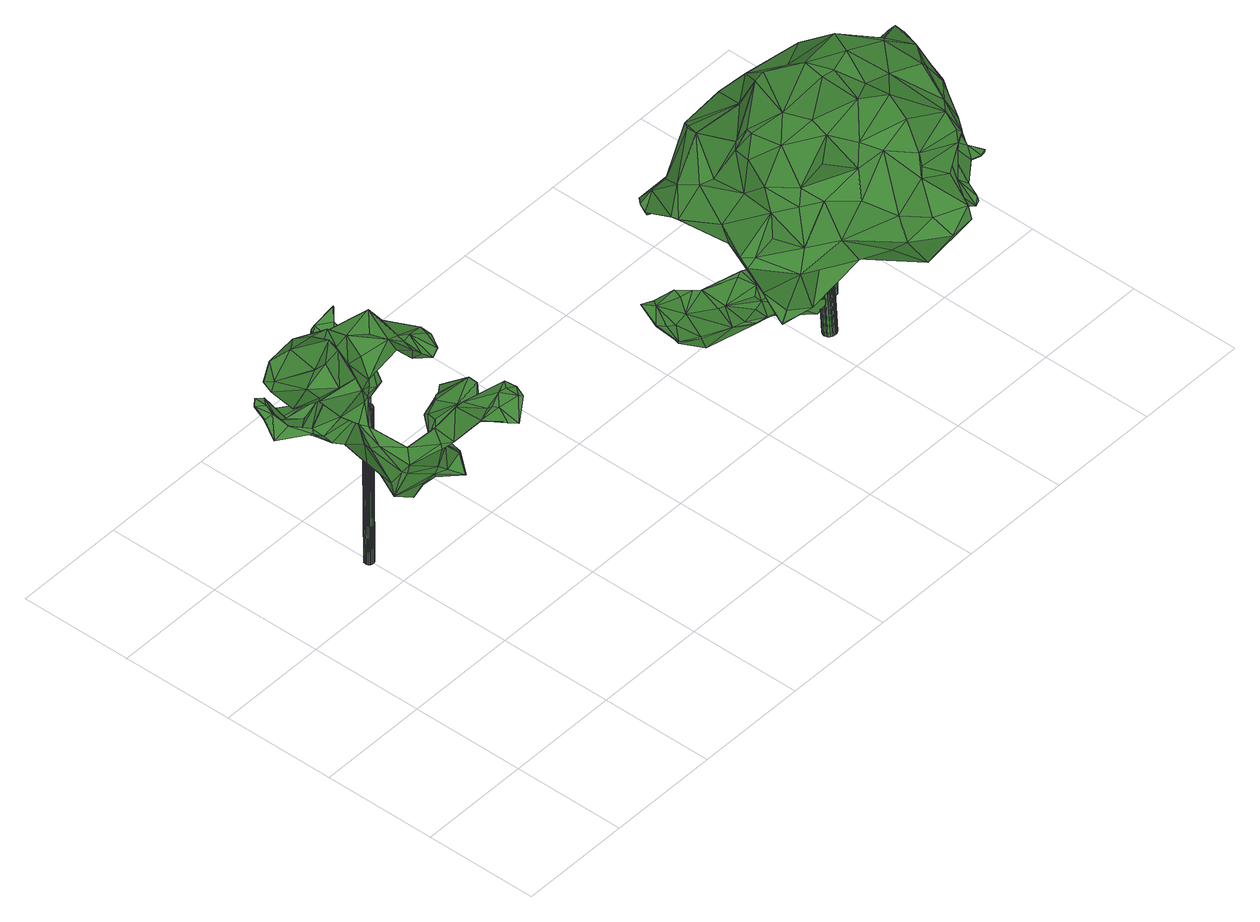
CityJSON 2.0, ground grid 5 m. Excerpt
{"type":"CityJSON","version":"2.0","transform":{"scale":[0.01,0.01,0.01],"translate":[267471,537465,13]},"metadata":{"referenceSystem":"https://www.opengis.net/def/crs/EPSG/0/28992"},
"CityObjects":{
"tree1":{"type":"SolitaryVegetationObject","attributes":{"gtid":596,"crown_width_m":8.13,"crown_median_z":21.27,"crown_r50_m":0.34,"crown_porosity":0.919,"trunk_H_m":7.86,"trunk_DBH_m":0.424,"trunk_radius_m":0.212,"trunk_base_height_m":13.41,"original_gtid":"680"},"geometry":[{"type":"Solid","lod":"3","boundaries":[[[[0,1,2]],[[0,3,4]],[[5,6,7]],[[0,8,1]],[[9,10,1]],[[11,12,13]],[[14,15,16]],[[17,18,19]],[[20,21,22]],[[23,20,24]],[[25,26,27]],[[28,29,30]],[[8,31,12]],[[32,33,28]],[[34,35,36]],[[37,38,39]],[[40,41,42]],[[43,44,45]],[[46,35,34]],[[47,35,46]],[[48,14,5]],[[13,12,4]],[[49,50,51]],[[52,53,54]],[[55,56,57]],[[37,58,59]],[[60,43,61]],[[60,61,62]],[[13,4,3]],[[63,45,44]],[[64,65,66]],[[67,68,69]],[[70,21,20]],[[70,20,23]],[[71,11,13]],[[72,73,74]],[[72,75,73]],[[43,60,44]],[[24,17,23]],[[4,12,31]],[[73,76,10]],[[77,52,78]],[[79,80,64]],[[81,82,83]],[[84,83,82]],[[85,86,87]],[[52,88,53]],[[89,90,91]],[[41,92,93]],[[40,69,94]],[[95,96,97]],[[40,94,41]],[[8,4,31]],[[20,22,98]],[[54,99,52]],[[100,91,90]],[[100,90,77]],[[64,66,101]],[[79,64,101]],[[54,102,99]],[[93,42,41]],[[103,104,105]],[[73,106,107]],[[91,107,106]],[[37,39,108]],[[109,110,39]],[[111,90,89]],[[73,112,106]],[[113,114,115]],[[116,115,114]],[[65,117,7]],[[14,118,5]],[[119,29,33]],[[120,121,122]],[[123,124,32]],[[102,104,103]],[[125,126,127]],[[125,127,124]],[[63,44,60]],[[73,128,129]],[[130,131,132]],[[130,132,133]],[[45,63,134]],[[135,136,137]],[[138,139,135]],[[120,67,140]],[[141,120,140]],[[142,141,143]],[[144,145,146]],[[123,32,147]],[[10,76,148]],[[149,132,150]],[[139,136,135]],[[151,58,108]],[[40,152,69]],[[137,136,81]],[[153,8,154]],[[155,156,157]],[[112,73,10]],[[158,114,159]],[[116,114,158]],[[160,129,153]],[[128,153,129]],[[0,4,8]],[[94,69,124]],[[23,19,70]],[[94,161,41]],[[162,163,141]],[[15,163,162]],[[92,147,30]],[[77,164,165]],[[72,9,75]],[[23,17,19]],[[160,153,154]],[[166,167,130]],[[168,136,139]],[[110,108,39]],[[169,170,171]],[[36,35,98]],[[33,126,122]],[[172,156,173]],[[34,36,174]],[[175,113,51]],[[146,176,142]],[[13,2,71]],[[171,170,177]],[[69,152,67]],[[18,98,178]],[[179,88,180]],[[115,51,113]],[[20,98,181]],[[63,176,134]],[[135,182,183]],[[135,137,182]],[[12,154,8]],[[96,95,184]],[[59,58,151]],[[109,39,185]],[[153,75,8]],[[186,187,25]],[[15,26,121]],[[57,132,131]],[[176,146,188]],[[189,149,150]],[[145,188,146]],[[60,162,63]],[[46,24,47]],[[17,24,46]],[[190,191,99]],[[191,192,99]],[[33,32,127]],[[83,193,99]],[[181,194,195]],[[181,195,20]],[[24,20,195]],[[187,196,122]],[[47,194,35]],[[3,2,13]],[[148,76,197]],[[198,118,14]],[[25,122,26]],[[30,147,28]],[[184,95,87]],[[186,101,199]],[[123,94,124]],[[55,57,170]],[[173,14,172]],[[173,198,14]],[[36,82,174]],[[136,174,82]],[[52,138,78]],[[168,138,52]],[[200,119,201]],[[200,202,119]],[[120,163,121]],[[34,203,46]],[[179,180,111]],[[0,2,3]],[[159,114,113]],[[99,193,168]],[[18,36,98]],[[36,18,17]],[[22,21,178]],[[76,73,129]],[[178,21,70]],[[12,11,154]],[[61,43,144]],[[178,70,18]],[[19,18,70]],[[204,205,199]],[[11,160,154]],[[15,121,163]],[[158,95,116]],[[59,133,38]],[[59,38,37]],[[206,96,151]],[[206,151,108]],[[33,29,28]],[[77,180,52]],[[88,52,180]],[[110,109,206]],[[8,75,1]],[[1,75,9]],[[186,207,101]],[[42,93,208]],[[96,209,97]],[[204,66,65]],[[138,135,183]],[[182,137,210]],[[62,15,60]],[[83,210,81]],[[211,156,172]],[[182,212,165]],[[165,183,182]],[[120,68,67]],[[10,148,1]],[[206,213,214]],[[33,122,119]],[[75,128,73]],[[153,128,75]],[[10,9,112]],[[176,188,134]],[[208,93,215]],[[41,147,92]],[[55,179,56]],[[172,14,143]],[[168,52,99]],[[7,48,5]],[[117,48,7]],[[84,82,17]],[[174,168,193]],[[204,199,66]],[[155,118,198]],[[216,103,105]],[[78,164,77]],[[144,146,143]],[[207,48,117]],[[207,186,48]],[[112,190,106]],[[190,112,191]],[[194,181,98]],[[91,190,89]],[[106,190,91]],[[189,217,218]],[[49,217,189]],[[200,219,220]],[[209,214,97]],[[221,211,222]],[[53,170,54]],[[64,117,65]],[[220,221,208]],[[42,208,40]],[[87,95,166]],[[87,166,130]],[[71,76,160]],[[71,160,11]],[[43,145,144]],[[46,203,17]],[[84,17,203]],[[108,58,37]],[[101,66,199]],[[36,17,82]],[[88,179,55]],[[55,53,88]],[[59,151,96]],[[159,113,175]],[[159,175,223]],[[177,223,175]],[[51,177,175]],[[202,200,215]],[[130,167,131]],[[51,115,49]],[[205,224,225]],[[206,214,209]],[[194,98,35]],[[178,98,22]],[[208,215,200]],[[208,200,220]],[[152,40,208]],[[152,208,221]],[[207,117,64]],[[89,190,103]],[[90,111,180]],[[90,180,77]],[[174,136,168]],[[102,157,104]],[[168,139,138]],[[54,169,155]],[[16,144,143]],[[107,74,73]],[[84,193,83]],[[220,219,216]],[[72,74,191]],[[191,74,192]],[[210,192,74]],[[136,82,81]],[[137,81,210]],[[15,162,60]],[[65,7,204]],[[176,226,142]],[[63,226,176]],[[71,197,76]],[[179,216,56]],[[126,120,122]],[[15,27,26]],[[101,207,79]],[[39,38,185]],[[133,185,38]],[[96,206,209]],[[110,206,108]],[[9,191,112]],[[190,99,102]],[[103,190,102]],[[45,145,43]],[[72,191,9]],[[145,45,188]],[[134,188,45]],[[92,215,93]],[[30,215,92]],[[97,214,115]],[[91,227,107]],[[160,76,129]],[[109,228,206]],[[224,204,49]],[[224,49,229]],[[150,229,49]],[[85,133,86]],[[141,140,222]],[[87,86,184]],[[123,147,161]],[[147,41,161]],[[83,99,192]],[[204,224,205]],[[166,95,158]],[[201,219,200]],[[187,225,196]],[[201,119,196]],[[62,16,15]],[[61,16,62]],[[144,16,61]],[[140,67,222]],[[100,227,91]],[[159,223,158]],[[133,149,185]],[[133,132,149]],[[74,107,227]],[[224,229,225]],[[119,122,196]],[[63,162,226]],[[25,27,14]],[[25,14,186]],[[186,14,48]],[[26,122,121]],[[212,182,210]],[[14,27,15]],[[223,167,166]],[[213,217,49]],[[201,230,219]],[[173,156,198]],[[179,111,216]],[[56,216,219]],[[225,230,196]],[[155,198,156]],[[213,49,115]],[[214,213,115]],[[166,158,223]],[[202,29,119]],[[201,196,230]],[[207,80,79]],[[155,169,118]],[[51,171,177]],[[123,161,94]],[[83,192,210]],[[220,105,221]],[[216,105,220]],[[226,141,142]],[[226,162,141]],[[96,86,59]],[[133,59,86]],[[133,85,130]],[[87,130,85]],[[223,170,57]],[[53,55,170]],[[223,177,170]],[[169,54,170]],[[230,229,150]],[[230,225,229]],[[89,216,111]],[[89,103,216]],[[28,147,32]],[[231,150,232]],[[69,68,124]],[[97,116,95]],[[115,116,97]],[[157,102,54]],[[157,54,155]],[[165,212,227]],[[165,227,100]],[[215,29,202]],[[30,29,215]],[[138,183,164]],[[138,164,78]],[[149,228,185]],[[100,77,165]],[[2,1,148]],[[219,230,233]],[[219,233,56]],[[218,206,228]],[[6,51,50]],[[6,50,7]],[[67,152,221]],[[225,187,205]],[[199,187,186]],[[205,187,199]],[[25,187,122]],[[33,127,126]],[[124,127,32]],[[207,64,80]],[[143,146,142]],[[16,143,14]],[[57,131,167]],[[5,118,169]],[[5,171,6]],[[51,6,171]],[[171,5,169]],[[213,218,217]],[[184,86,96]],[[212,210,74]],[[231,230,150]],[[104,156,211]],[[67,221,222]],[[172,222,211]],[[143,222,172]],[[141,222,143]],[[105,104,221]],[[221,104,211]],[[125,68,126]],[[126,68,120]],[[124,68,125]],[[7,50,204]],[[2,197,71]],[[2,148,197]],[[141,234,120]],[[49,204,50]],[[195,235,24]],[[47,24,235]],[[47,235,194]],[[195,194,235]],[[150,132,232]],[[57,232,132]],[[56,232,57]],[[104,157,156]],[[74,227,212]],[[206,218,213]],[[189,218,149]],[[189,150,49]],[[165,164,183]],[[185,228,109]],[[218,228,149]],[[120,234,163]],[[163,234,141]],[[231,233,230]],[[231,232,233]],[[56,233,232]],[[223,57,167]],[[84,203,193]],[[203,34,193]],[[174,193,34]],[[236,237,238]],[[236,238,239]],[[239,238,240]],[[239,240,241]],[[238,237,242]],[[238,242,240]],[[240,242,243]],[[240,243,241]],[[242,237,244]],[[242,244,243]],[[243,244,245]],[[243,245,241]],[[244,237,246]],[[244,246,245]],[[245,246,247]],[[245,247,241]],[[246,237,248]],[[246,248,247]],[[247,248,249]],[[247,249,241]],[[248,237,250]],[[248,250,249]],[[249,250,251]],[[249,251,241]],[[250,237,252]],[[250,252,251]],[[251,252,253]],[[251,253,241]],[[252,237,254]],[[252,254,253]],[[253,254,255]],[[253,255,241]],[[254,237,256]],[[254,256,255]],[[255,256,257]],[[255,257,241]],[[256,237,258]],[[256,258,257]],[[257,258,259]],[[257,259,241]],[[258,237,260]],[[258,260,259]],[[259,260,261]],[[259,261,241]],[[260,237,262]],[[260,262,261]],[[261,262,263]],[[261,263,241]],[[262,237,264]],[[262,264,263]],[[263,264,265]],[[263,265,241]],[[264,237,266]],[[264,266,265]],[[265,266,267]],[[265,267,241]],[[266,237,268]],[[266,268,267]],[[267,268,269]],[[267,269,241]],[[268,237,270]],[[268,270,269]],[[269,270,271]],[[269,271,241]],[[270,237,272]],[[270,272,271]],[[271,272,273]],[[271,273,241]],[[272,237,274]],[[272,274,273]],[[273,274,275]],[[273,275,241]],[[274,237,276]],[[274,276,275]],[[275,276,277]],[[275,277,241]],[[276,237,278]],[[276,278,277]],[[277,278,279]],[[277,279,241]],[[278,237,280]],[[278,280,279]],[[279,280,281]],[[279,281,241]],[[280,237,282]],[[280,282,281]],[[281,282,283]],[[281,283,241]],[[282,237,284]],[[282,284,283]],[[283,284,285]],[[283,285,241]],[[284,237,236]],[[284,236,285]],[[285,236,239]],[[285,239,241]]]]}]},
"tree2":{"type":"SolitaryVegetationObject","attributes":{"gtid":592,"crown_width_m":11.81,"crown_median_z":20.14,"crown_r50_m":0.475,"crown_porosity":0.875,"trunk_H_m":6.98,"trunk_DBH_m":0.589,"trunk_radius_m":0.295,"trunk_base_height_m":13.16,"original_gtid":"676"},"geometry":[{"type":"Solid","lod":"3","boundaries":[[[[286,287,288]],[[289,290,291]],[[292,293,294]],[[295,296,297]],[[298,299,300]],[[301,302,303]],[[304,305,306]],[[307,308,309]],[[310,311,312]],[[313,314,315]],[[316,317,318]],[[307,319,320]],[[321,322,323]],[[312,323,310]],[[324,325,326]],[[326,327,324]],[[328,329,330]],[[331,332,333]],[[317,334,335]],[[336,337,338]],[[339,299,298]],[[340,336,341]],[[342,343,344]],[[345,346,347]],[[348,347,346]],[[349,350,351]],[[352,353,354]],[[355,354,353]],[[356,357,358]],[[359,360,361]],[[362,297,363]],[[291,364,365]],[[312,311,366]],[[367,368,369]],[[370,367,369]],[[313,315,371]],[[372,373,374]],[[375,376,377]],[[302,378,303]],[[310,323,379]],[[380,310,379]],[[381,293,382]],[[359,383,384]],[[385,386,387]],[[295,297,362]],[[336,388,341]],[[389,390,391]],[[392,296,295]],[[393,328,394]],[[393,394,395]],[[365,364,328]],[[396,346,345]],[[396,345,397]],[[375,328,398]],[[375,398,399]],[[400,401,342]],[[402,403,381]],[[404,381,403]],[[385,405,358]],[[406,299,325]],[[407,302,408]],[[409,407,408]],[[410,411,412]],[[305,412,411]],[[369,368,413]],[[414,415,416]],[[334,319,307]],[[417,335,334]],[[298,300,288]],[[288,418,298]],[[419,420,399]],[[410,399,420]],[[421,333,422]],[[423,424,425]],[[407,378,302]],[[404,294,381]],[[426,427,428]],[[407,429,378]],[[290,289,360]],[[321,392,322]],[[430,431,432]],[[340,433,434]],[[435,436,437]],[[377,328,375]],[[355,438,439]],[[313,440,314]],[[295,362,441]],[[442,443,347]],[[444,445,446]],[[447,424,372]],[[372,424,423]],[[448,428,449]],[[450,388,336]],[[391,451,319]],[[373,452,453]],[[453,452,454]],[[319,317,391]],[[371,455,313]],[[384,456,359]],[[389,316,303]],[[457,406,458]],[[300,416,288]],[[301,303,316]],[[459,316,318]],[[384,393,456]],[[419,399,460]],[[395,461,462]],[[456,395,462]],[[456,462,359]],[[291,330,463]],[[389,464,390]],[[452,464,389]],[[303,452,389]],[[465,466,467]],[[390,451,391]],[[390,464,451]],[[324,442,325]],[[468,469,331]],[[334,307,337]],[[451,425,470]],[[348,458,406]],[[471,374,373]],[[357,309,308]],[[381,472,402]],[[473,374,471]],[[474,465,475]],[[397,476,401]],[[364,290,395]],[[385,477,386]],[[478,477,385]],[[359,361,383]],[[382,472,381]],[[479,338,382]],[[480,481,360]],[[338,337,482]],[[387,386,314]],[[336,338,479]],[[404,327,326]],[[404,326,483]],[[434,433,484]],[[485,415,430]],[[486,485,430]],[[371,386,477]],[[470,320,451]],[[451,320,319]],[[487,298,418]],[[363,297,341]],[[336,479,450]],[[488,489,490]],[[401,491,492]],[[493,302,301]],[[408,302,493]],[[494,414,495]],[[316,493,301]],[[453,496,497]],[[498,499,500]],[[474,501,454]],[[354,355,502]],[[286,503,504]],[[294,404,483]],[[288,416,286]],[[469,332,331]],[[505,361,360]],[[441,506,322]],[[507,357,308]],[[358,357,507]],[[418,287,487]],[[328,330,365]],[[508,509,510]],[[381,294,293]],[[471,497,511]],[[480,360,289]],[[372,452,373]],[[473,510,509]],[[475,492,512]],[[370,369,344]],[[413,344,369]],[[354,502,329]],[[286,504,287]],[[513,514,504]],[[494,515,435]],[[461,360,359]],[[297,296,516]],[[500,517,481]],[[484,296,518]],[[484,518,459]],[[468,519,520]],[[294,521,514]],[[466,522,436]],[[523,489,488]],[[350,453,454]],[[524,436,522]],[[421,525,343]],[[422,525,421]],[[523,508,526]],[[343,342,421]],[[437,494,435]],[[478,470,425]],[[324,327,527]],[[527,327,528]],[[418,288,287]],[[397,345,476]],[[373,453,497]],[[452,303,378]],[[437,529,494]],[[298,487,339]],[[371,530,455]],[[531,532,533]],[[531,534,532]],[[307,482,337]],[[346,396,535]],[[440,313,446]],[[477,425,530]],[[403,402,327]],[[477,530,371]],[[341,388,536]],[[309,357,356]],[[403,327,404]],[[370,344,343]],[[343,525,370]],[[463,330,329]],[[537,450,538]],[[539,417,337]],[[530,424,447]],[[440,387,314]],[[344,333,342]],[[452,378,454]],[[510,526,508]],[[287,504,521]],[[319,334,317]],[[425,424,530]],[[291,290,364]],[[531,363,536]],[[341,536,363]],[[473,526,510]],[[507,540,478]],[[356,358,405]],[[541,542,416]],[[309,356,543]],[[345,443,476]],[[544,542,458]],[[544,458,346]],[[423,451,464]],[[464,372,423]],[[330,291,365]],[[370,353,352]],[[478,540,470]],[[500,419,517]],[[342,545,400]],[[342,546,545]],[[504,503,532]],[[547,415,533]],[[485,533,415]],[[286,547,503]],[[325,299,339]],[[548,549,550]],[[548,550,512]],[[410,500,411]],[[305,411,500]],[[421,342,401]],[[483,339,487]],[[462,461,359]],[[524,506,551]],[[468,520,469]],[[442,347,406]],[[387,440,405]],[[474,454,465]],[[544,346,515]],[[522,466,465]],[[522,465,310]],[[474,475,501]],[[475,512,501]],[[395,290,461]],[[552,436,435]],[[552,466,436]],[[483,326,339]],[[421,546,333]],[[392,518,296]],[[326,325,339]],[[396,466,535]],[[514,521,504]],[[289,291,480]],[[553,366,409]],[[553,409,321]],[[400,449,401]],[[491,449,428]],[[449,400,545]],[[473,511,526]],[[344,519,468]],[[290,360,461]],[[505,360,481]],[[305,500,306]],[[552,515,466]],[[430,415,414]],[[475,397,492]],[[509,488,490]],[[324,527,554]],[[318,484,459]],[[316,459,493]],[[406,457,299]],[[541,299,457]],[[465,429,310]],[[311,310,429]],[[430,529,431]],[[366,311,429]],[[495,544,515]],[[495,515,494]],[[323,322,379]],[[468,333,344]],[[473,471,511]],[[501,550,351]],[[426,446,427]],[[291,463,480]],[[529,555,431]],[[416,415,547]],[[435,515,552]],[[348,406,347]],[[430,432,506]],[[430,506,486]],[[412,520,519]],[[481,480,463]],[[456,393,395]],[[481,498,500]],[[388,537,536]],[[481,329,498]],[[463,329,481]],[[337,417,334]],[[354,329,352]],[[328,352,329]],[[490,447,372]],[[490,530,447]],[[401,546,421]],[[525,353,370]],[[355,353,525]],[[405,426,428]],[[491,401,449]],[[405,440,426]],[[526,511,556]],[[454,429,465]],[[351,350,454]],[[410,420,500]],[[500,420,419]],[[457,542,541]],[[458,542,457]],[[416,547,286]],[[490,372,374]],[[547,533,503]],[[293,557,479]],[[389,391,317]],[[389,317,316]],[[505,481,517]],[[416,542,414]],[[287,521,487]],[[294,483,521]],[[487,521,483]],[[331,333,468]],[[300,299,541]],[[300,541,416]],[[432,431,436]],[[432,436,506]],[[436,431,555]],[[546,558,545]],[[295,441,322]],[[558,559,545]],[[348,346,458]],[[295,322,392]],[[524,322,506]],[[399,368,376]],[[399,376,375]],[[412,519,410]],[[469,520,412]],[[304,469,305]],[[412,305,469]],[[497,471,373]],[[304,332,469]],[[413,410,519]],[[344,413,519]],[[560,513,538]],[[537,538,534]],[[472,543,402]],[[514,292,294]],[[402,543,327]],[[382,482,309]],[[382,338,482]],[[309,482,307]],[[549,561,490]],[[382,293,479]],[[528,543,356]],[[327,543,528]],[[561,445,490]],[[493,459,518]],[[532,534,513]],[[504,532,513]],[[533,532,503]],[[542,544,495]],[[542,495,414]],[[453,350,496]],[[349,496,350]],[[349,497,496]],[[351,497,349]],[[558,546,562]],[[386,315,314]],[[425,477,478]],[[385,387,405]],[[563,540,507]],[[446,426,440]],[[536,537,531]],[[397,466,396]],[[555,437,436]],[[529,437,555]],[[564,362,363]],[[392,321,518]],[[539,434,417]],[[393,384,460]],[[309,543,382]],[[382,543,472]],[[450,537,388]],[[372,464,452]],[[385,358,478]],[[306,500,499]],[[312,553,323]],[[430,414,494]],[[563,308,307]],[[564,441,362]],[[564,565,441]],[[430,494,529]],[[563,470,540]],[[398,328,393]],[[320,470,563]],[[320,563,307]],[[539,337,336]],[[423,425,451]],[[336,340,539]],[[509,374,473]],[[490,374,509]],[[478,358,507]],[[380,522,310]],[[501,512,550]],[[528,448,527]],[[428,448,528]],[[441,566,506]],[[386,567,315]],[[454,501,351]],[[558,562,554]],[[434,484,318]],[[341,433,340]],[[434,539,340]],[[297,516,433]],[[297,433,341]],[[493,518,409]],[[321,409,518]],[[564,566,565]],[[564,485,566]],[[485,486,566]],[[531,564,363]],[[533,564,531]],[[508,488,509]],[[556,511,497]],[[523,488,508]],[[505,517,361]],[[383,361,517]],[[419,383,517]],[[554,527,559]],[[531,537,534]],[[292,513,293]],[[513,292,514]],[[308,563,507]],[[293,513,557]],[[312,366,553]],[[323,553,321]],[[408,493,409]],[[395,394,364]],[[328,364,394]],[[491,548,512]],[[448,449,559]],[[449,545,559]],[[554,559,558]],[[527,448,559]],[[484,433,296]],[[296,433,516]],[[524,379,322]],[[380,379,524]],[[446,445,561]],[[528,568,428]],[[405,428,568]],[[345,347,443]],[[455,530,444]],[[407,366,429]],[[557,560,479]],[[513,560,557]],[[526,556,523]],[[313,455,444]],[[313,444,446]],[[409,366,407]],[[465,467,475]],[[397,475,467]],[[397,467,466]],[[401,492,397]],[[485,564,533]],[[534,538,513]],[[479,538,450]],[[560,538,479]],[[351,556,497]],[[549,556,550]],[[523,556,549]],[[550,556,351]],[[427,548,428]],[[549,548,561]],[[446,561,548]],[[428,548,491]],[[427,446,548]],[[422,333,332]],[[356,405,568]],[[356,568,528]],[[506,566,486]],[[454,378,429]],[[565,566,441]],[[318,335,434]],[[523,549,489]],[[490,489,549]],[[562,442,554]],[[554,442,324]],[[546,442,562]],[[512,492,491]],[[546,401,443]],[[476,443,401]],[[546,443,442]],[[422,332,438]],[[332,304,438]],[[325,442,406]],[[342,333,546]],[[436,551,506]],[[524,551,436]],[[380,524,522]],[[444,530,445]],[[490,445,530]],[[371,567,386]],[[371,315,567]],[[525,422,355]],[[317,335,318]],[[417,434,335]],[[377,352,328]],[[346,535,515]],[[466,515,535]],[[419,460,383]],[[413,368,410]],[[399,410,368]],[[370,352,367]],[[377,367,352]],[[367,376,368]],[[377,376,367]],[[306,499,304]],[[422,438,355]],[[304,569,438]],[[499,438,569]],[[499,569,304]],[[502,499,329]],[[498,329,499]],[[355,439,502]],[[398,460,399]],[[384,383,460]],[[502,439,499]],[[499,439,438]],[[398,393,460]],[[570,571,572]],[[570,572,573]],[[573,572,574]],[[573,574,575]],[[572,571,576]],[[572,576,574]],[[574,576,577]],[[574,577,575]],[[576,571,578]],[[576,578,577]],[[577,578,579]],[[577,579,575]],[[578,571,580]],[[578,580,579]],[[579,580,581]],[[579,581,575]],[[580,571,582]],[[580,582,581]],[[581,582,583]],[[581,583,575]],[[582,571,584]],[[582,584,583]],[[583,584,585]],[[583,585,575]],[[584,571,586]],[[584,586,585]],[[585,586,587]],[[585,587,575]],[[586,571,588]],[[586,588,587]],[[587,588,589]],[[587,589,575]],[[588,571,590]],[[588,590,589]],[[589,590,591]],[[589,591,575]],[[590,571,592]],[[590,592,591]],[[591,592,593]],[[591,593,575]],[[592,571,594]],[[592,594,593]],[[593,594,595]],[[593,595,575]],[[594,571,596]],[[594,596,595]],[[595,596,597]],[[595,597,575]],[[596,571,598]],[[596,598,597]],[[597,598,599]],[[597,599,575]],[[598,571,600]],[[598,600,599]],[[599,600,601]],[[599,601,575]],[[600,571,602]],[[600,602,601]],[[601,602,603]],[[601,603,575]],[[602,571,604]],[[602,604,603]],[[603,604,605]],[[603,605,575]],[[604,571,606]],[[604,606,605]],[[605,606,607]],[[605,607,575]],[[606,571,608]],[[606,608,607]],[[607,608,609]],[[607,609,575]],[[608,571,610]],[[608,610,609]],[[609,610,611]],[[609,611,575]],[[610,571,612]],[[610,612,611]],[[611,612,613]],[[611,613,575]],[[612,571,614]],[[612,614,613]],[[613,614,615]],[[613,615,575]],[[614,571,616]],[[614,616,615]],[[615,616,617]],[[615,617,575]],[[616,571,618]],[[616,618,617]],[[617,618,619]],[[617,619,575]],[[618,571,570]],[[618,570,619]],[[619,570,573]],[[619,573,575]]]]}]}
},
"vertices":[
[803,763,963],[653,841,914],[741,738,963],[778,734,961],[817,717,952],[634,1227,797],[575,1315,824],[598,1346,864],[811,753,918],[603,864,871],[617,843,911],[723,622,889],[804,672,942],[786,680,952],[609,1267,940],[651,1239,1090],[731,1139,1007],[828,1016,677],[881,971,612],[883,969,614],[955,1029,589],[961,997,556],[960,999,553],[955,1031,687],[946,1066,701],[553,1244,1056],[588,1248,1100],[595,1237,1061],[139,1350,1170],[198,1318,1118],[78,1325,1122],[814,709,942],[217,1311,1200],[295,1370,1162],[723,1092,649],[834,1131,639],[751,1050,625],[197,1475,822],[211,1435,771],[199,1474,824],[182,1041,1191],[78,1112,1212],[131,1092,1146],[690,1027,1120],[671,1033,1134],[653,964,1114],[802,1102,662],[835,1132,643],[629,1324,922],[468,1393,722],[508,1371,744],[523,1388,706],[436,1078,586],[429,1152,645],[470,1135,671],[392,1196,665],[424,1147,826],[360,1231,673],[212,1474,809],[212,1437,768],[681,1073,1134],[719,1109,1012],[734,1138,1010],[600,1057,1161],[635,1495,943],[596,1447,904],[556,1505,947],[361,1152,1122],[366,1216,1162],[313,1159,1220],[922,987,592],[694,695,946],[536,812,827],[523,769,844],[520,808,807],[668,753,879],[598,702,943],[366,930,581],[484,936,489],[652,1479,1015],[653,1477,1012],[650,851,661],[683,1002,653],[650,997,648],[706,1021,680],[273,1359,726],[258,1414,745],[355,1453,662],[413,1105,610],[364,1000,792],[387,909,703],[398,880,745],[62,1274,1114],[104,1201,1043],[190,1115,1262],[378,1484,589],[323,1535,672],[360,1557,646],[904,1055,610],[496,978,706],[404,896,690],[562,1496,970],[410,1079,804],[368,1057,858],[416,1103,947],[392,1097,942],[503,816,820],[497,806,806],[227,1498,830],[242,1453,812],[228,1495,832],[350,1035,770],[535,877,841],[511,1431,626],[456,1430,619],[462,1447,673],[381,1486,591],[636,1380,909],[633,1224,798],[280,1316,1098],[470,1255,1128],[612,1274,1146],[451,1338,1113],[176,1158,1218],[303,1197,1255],[352,1267,1171],[428,1313,1154],[342,1316,1175],[626,727,902],[598,702,939],[302,1335,707],[326,1277,699],[320,1286,714],[186,1366,722],[614,953,1099],[576,889,575],[597,891,593],[598,776,622],[528,926,527],[560,924,567],[482,1196,1049],[578,1142,1101],[601,1042,1093],[617,1136,1023],[692,1100,1005],[644,1020,1082],[633,1070,1009],[87,1280,1147],[671,736,931],[264,1364,745],[331,1304,724],[252,1479,805],[330,1087,1108],[687,670,894],[725,625,887],[560,1214,780],[457,1183,840],[428,1145,827],[456,1427,617],[545,1417,602],[694,654,891],[158,1141,1236],[588,1106,1137],[614,1272,1149],[516,911,559],[536,876,608],[401,1392,659],[351,1268,687],[560,958,591],[560,1228,775],[464,1275,709],[526,1285,768],[489,1173,1004],[476,1224,863],[652,1005,639],[547,1416,605],[601,998,1102],[469,1301,709],[920,989,589],[361,1072,763],[378,955,624],[903,1172,625],[595,775,623],[552,888,574],[348,1473,662],[240,1422,789],[557,1388,940],[487,1321,928],[616,954,1096],[303,1336,710],[443,932,774],[537,878,838],[540,862,656],[651,1005,642],[862,1144,629],[903,1171,628],[408,1242,1069],[680,715,948],[596,1214,806],[506,1451,943],[260,1222,992],[338,1192,1008],[219,1238,1055],[721,1070,667],[449,1438,876],[432,1402,902],[266,1485,814],[621,1449,973],[184,1142,1061],[326,1535,673],[642,847,662],[438,1115,975],[561,835,638],[356,1454,665],[351,1473,665],[123,1213,1041],[342,1083,870],[403,1405,663],[261,1414,747],[324,1126,915],[280,1119,929],[335,1061,1061],[452,1130,993],[434,1371,670],[432,1402,893],[429,1331,902],[587,1071,1127],[539,861,653],[251,1423,780],[479,1345,757],[427,1290,883],[462,1274,711],[352,1266,691],[454,1192,845],[561,1223,1091],[864,1143,633],[499,1150,41],[478,1150,41],[498,1156,41],[492,1151,827],[491,1156,827],[471,1151,827],[496,1161,41],[489,1161,827],[493,1165,41],[486,1166,827],[489,1168,41],[481,1169,827],[484,1170,41],[476,1171,827],[478,1171,41],[471,1172,827],[473,1170,41],[465,1171,827],[467,1168,41],[460,1169,827],[463,1165,41],[456,1166,827],[460,1161,41],[452,1161,827],[458,1156,41],[450,1156,827],[457,1150,41],[449,1151,827],[458,1144,41],[450,1145,827],[460,1139,41],[452,1140,827],[463,1135,41],[456,1136,827],[467,1132,41],[460,1132,827],[472,1130,41],[465,1130,827],[478,1129,41],[471,1130,827],[484,1130,41],[476,1130,827],[489,1132,41],[481,1132,827],[493,1135,41],[486,1136,827],[496,1139,41],[489,1140,827],[498,1144,41],[491,1145,827],
[2025,1003,798],[2117,1178,763],[2063,1163,700],[2054,1049,196],[2043,1093,182],[2007,950,210],[2312,1166,962],[2473,1057,1031],[2337,1208,936],[2226,421,1091],[2359,370,1196],[2205,520,1112],[2116,1200,628],[2291,1066,664],[2119,1169,661],[2838,298,1102],[2827,282,1055],[2876,305,1064],[2447,948,195],[2463,1038,199],[2435,1029,193],[2840,904,1223],[2886,1034,1063],[2839,1080,1071],[2538,179,709],[2690,96,873],[2574,87,876],[3249,840,716],[3255,872,764],[3286,858,764],[2847,360,1152],[2788,589,1246],[2663,477,1294],[2933,738,1222],[2955,757,1209],[2406,210,1018],[2244,351,921],[2413,171,904],[2609,1015,612],[2406,1042,629],[2410,1097,640],[2607,1100,664],[2115,907,130],[2198,850,211],[2078,899,209],[2568,959,192],[2482,877,201],[2549,808,191],[2780,791,1246],[2684,614,1253],[2398,775,1207],[2639,874,1233],[2535,988,1188],[2295,1206,602],[2426,654,1222],[2292,691,1166],[2601,681,202],[2521,709,140],[2549,794,146],[2541,676,582],[2297,673,550],[2512,742,593],[2450,736,629],[2931,270,692],[2905,260,692],[2875,318,675],[2292,822,177],[2336,798,194],[2289,810,195],[2337,800,199],[2861,1018,928],[2884,1043,1036],[3011,872,999],[2135,1181,192],[2105,1147,204],[2217,1154,205],[2172,497,1054],[2149,648,1081],[2030,986,182],[2004,947,206],[2688,112,934],[2349,865,181],[2405,918,177],[2395,875,186],[2360,812,180],[3280,825,756],[3079,604,929],[2988,489,831],[3094,468,743],[2256,974,179],[2286,963,185],[2282,863,177],[2782,275,976],[2398,234,838],[2402,237,837],[2543,1217,946],[2581,1119,1069],[2219,1156,202],[2160,1166,179],[3096,843,795],[3253,871,768],[3089,955,746],[2287,833,1143],[2903,417,1139],[2950,548,1198],[2941,559,1209],[2313,311,1098],[2161,1081,180],[2086,1021,180],[2043,1092,177],[2478,605,667],[2571,571,632],[2245,1016,171],[2284,1035,172],[2728,788,434],[2613,723,515],[2603,1235,802],[2557,1241,768],[2452,1252,721],[2957,889,801],[2376,894,589],[2746,252,973],[2624,285,1074],[2591,256,1053],[2436,1030,187],[2464,1039,195],[2500,1028,192],[2436,931,172],[2106,742,760],[2055,744,800],[2106,942,754],[2667,754,1249],[2072,1197,714],[2268,1107,191],[2290,1084,190],[2570,681,208],[2431,749,217],[3121,647,958],[3135,647,947],[3142,821,1071],[2973,863,768],[2857,719,802],[2790,756,696],[2740,162,859],[2036,557,677],[2031,459,581],[2058,460,630],[2409,567,1211],[2585,567,1271],[2143,521,631],[2136,399,628],[2097,493,602],[2395,876,192],[2349,866,187],[3088,938,694],[2113,419,934],[2528,873,558],[2562,730,544],[3151,753,734],[3018,640,865],[3085,748,708],[3143,641,929],[2686,805,561],[2761,766,554],[2298,864,1136],[3057,690,1145],[2961,398,1018],[2911,358,764],[2771,346,869],[3209,754,724],[2118,1176,179],[2252,848,530],[2260,826,532],[2623,359,1270],[2229,1085,181],[2077,1198,201],[2080,1200,197],[2080,904,212],[2996,503,1113],[2587,285,754],[2382,446,715],[2553,449,813],[2572,960,188],[2537,990,194],[3130,857,1091],[3067,427,714],[2657,1191,918],[3121,423,699],[2662,511,737],[2654,515,721],[2573,709,544],[3131,711,902],[3121,883,1055],[2488,991,1173],[2082,1029,197],[2150,1039,199],[2682,1001,1114],[2370,1250,675],[2451,444,1219],[1968,612,871],[1959,568,846],[2120,1242,685],[3157,453,674],[3083,494,661],[3095,472,741],[2809,671,614],[2662,622,656],[2620,294,1138],[2103,544,641],[2232,618,655],[2936,286,708],[2948,334,732],[2261,975,188],[2286,962,191],[2290,1083,196],[2828,452,745],[2256,837,207],[2025,968,808],[2114,1049,874],[2209,1117,197],[2064,396,848],[3025,880,1032],[3156,450,670],[3160,438,693],[3147,432,689],[3066,428,710],[2828,583,643],[2281,1101,988],[2304,1165,958],[2261,624,618],[2358,547,1112],[2267,1106,197],[2496,365,1195],[2507,966,178],[2538,991,188],[2182,1166,785],[2364,386,723],[3081,491,657],[2312,322,794],[2430,746,213],[3119,424,694],[2652,997,612],[2680,915,786],[2049,510,592],[3176,659,903],[2152,753,980],[2135,956,913],[2053,778,877],[2181,927,929],[2324,606,690],[2216,789,1085],[2247,877,1061],[2274,898,1072],[2622,774,1234],[3073,878,1055],[2260,986,720],[2224,850,668],[2695,1095,905],[2278,686,540],[2707,812,429],[2651,797,411],[2026,967,804],[2892,589,681],[3045,523,667],[2880,525,665],[2234,445,773],[2226,577,678],[2555,171,931],[2642,969,571],[2034,459,577],[3054,475,675],[2472,1054,1028],[2631,880,483],[2657,917,540],[2277,899,1068],[3012,534,701],[2598,866,514],[2976,820,1118],[2121,591,1003],[2095,563,908],[1997,560,880],[3285,855,767],[2806,841,885],[2405,919,183],[2608,699,17],[2578,700,16],[2607,707,17],[2583,719,715],[2582,726,715],[2553,719,714],[2604,714,16],[2579,733,715],[2599,720,16],[2575,740,714],[2593,725,16],[2569,745,714],[2586,728,15],[2562,748,714],[2579,729,15],[2554,749,713],[2571,729,15],[2547,748,713],[2564,726,15],[2539,745,713],[2558,721,15],[2533,741,713],[2553,715,15],[2528,735,713],[2550,708,15],[2525,728,713],[2549,701,15],[2524,720,713],[2549,693,15],[2525,713,713],[2552,686,15],[2527,706,714],[2557,680,16],[2532,699,714],[2563,675,16],[2538,694,714],[2570,672,16],[2545,691,715],[2577,671,17],[2553,690,715],[2585,671,17],[2560,691,715],[2592,674,17],[2567,694,715],[2598,679,17],[2573,698,715],[2603,685,17],[2578,704,715],[2606,692,17],[2582,711,715]
]}
